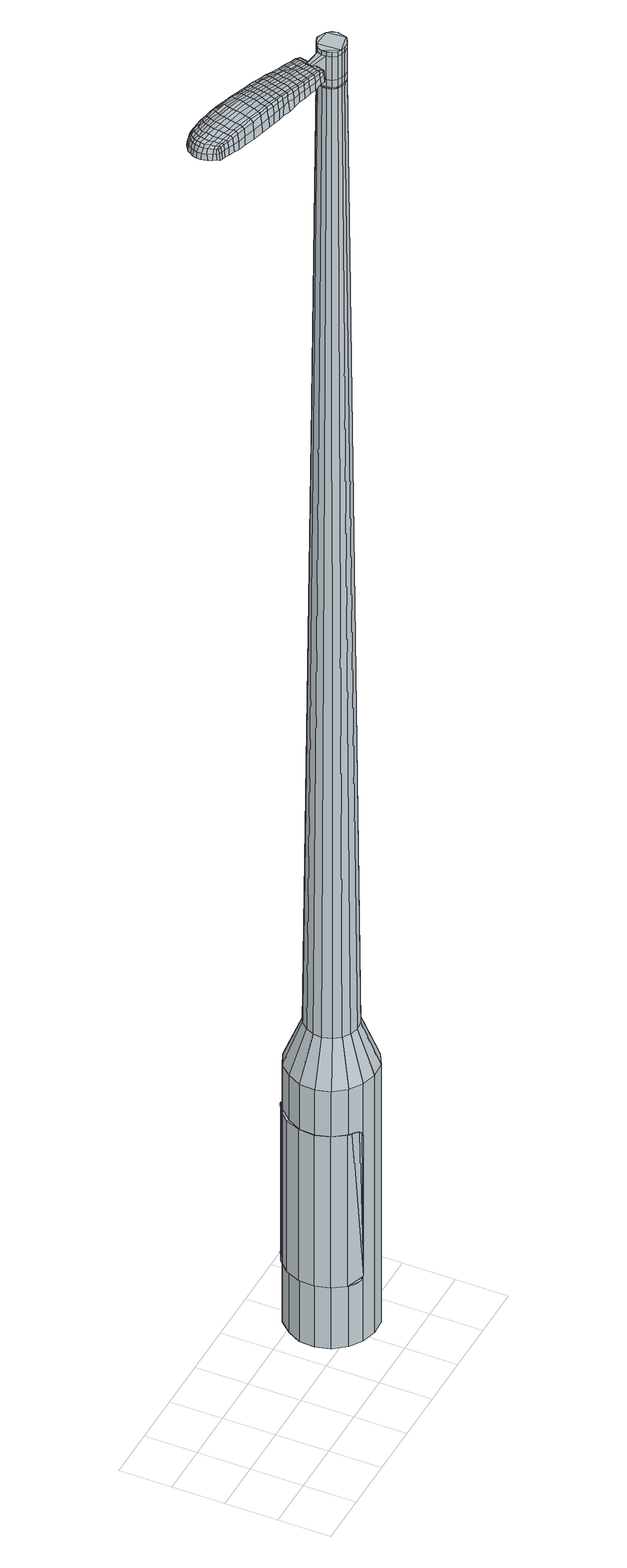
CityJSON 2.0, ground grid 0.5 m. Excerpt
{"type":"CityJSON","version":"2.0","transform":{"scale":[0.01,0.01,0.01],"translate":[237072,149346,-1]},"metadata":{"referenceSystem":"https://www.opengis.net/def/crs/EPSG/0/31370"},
"CityObjects":{
"object1":{"type":"GenericCityObject","attributes":{"cluster":69,"mean_distance_to_centroid":0.184,"new_centroid_x":237074.14,"new_centroid_y":149346.75,"mean_distance_to_camera":7.92,"H1":20.23,"H2":-12.34,"Z_final":111.92,"cluster2":-1,"proj_x":237075.96,"proj_y":149339.73,"id_line":28,"bearing_l":75.47,"distance":7.26,"orientation":"left","G_obj":165.47},"geometry":[{"type":"MultiSurface","lod":"2","boundaries":[[[0,1,2,3]],[[1,4,5,2]],[[4,6,7,5]],[[6,8,9,7]],[[8,10,11,9]],[[10,12,13,11]],[[12,14,15,13]],[[14,16,17,15]],[[16,18,19,17]],[[18,20,21,19]],[[20,22,23,21]],[[22,24,25,23]],[[24,26,27,25]],[[26,28,29,27]],[[28,30,31,29]],[[30,32,33,31]],[[32,34,35,33]],[[34,0,3,35]],[[36,37,38,39]],[[38,40,41,42]],[[41,43,42]],[[42,44,45,46]],[[45,47,46]],[[46,48,49,50]],[[49,51,50]],[[42,46,50,38]],[[50,52,39,38]],[[53,36,39]],[[2,5,7,35]],[[7,9,11,15]],[[11,13,15]],[[15,17,19,23]],[[19,21,23]],[[23,25,27,31]],[[27,29,31]],[[15,23,31,7]],[[31,33,35,7]],[[3,2,35]],[[1,0,54,55]],[[0,34,56,54]],[[34,32,57,56]],[[32,30,58,57]],[[30,28,59,58]],[[28,26,60,59]],[[26,24,61,60]],[[24,22,62,61]],[[22,20,63,62]],[[20,18,64,63]],[[18,16,65,64]],[[16,14,66,65]],[[14,12,67,66]],[[12,10,68,67]],[[10,8,69,68]],[[8,6,70,69]],[[6,4,71,70]],[[4,1,55,71]],[[55,54,72,73]],[[54,56,74,72]],[[56,57,75,74]],[[57,58,76,75]],[[58,59,77,76]],[[59,60,78,77]],[[60,61,79,78]],[[61,62,80,79]],[[62,63,81,80]],[[63,64,82,81]],[[64,65,83,82]],[[65,66,84,83]],[[66,67,85,84]],[[67,68,86,85]],[[68,69,87,86]],[[69,70,88,87]],[[70,71,89,88]],[[71,55,73,89]],[[90,91,92,93]],[[94,95,91,90]],[[96,97,95,94]],[[98,99,97,96]],[[77,100,99,98]],[[78,101,100,77]],[[102,103,101,78]],[[104,105,103,102]],[[106,107,105,104]],[[82,108,107,106]],[[109,110,108,82]],[[111,112,110,109]],[[113,114,112,111]],[[86,115,114,113]],[[116,117,115,86]],[[118,119,117,116]],[[89,120,119,118]],[[93,92,120,89]],[[121,122,123,124]],[[125,121,124,126]],[[127,125,126,128]],[[129,127,128,130]],[[131,129,130,132]],[[133,131,132,134]],[[135,133,134,136]],[[137,135,136,138]],[[139,137,138,140]],[[141,139,140,142]],[[143,141,142,144]],[[145,143,144,146]],[[147,145,146,148]],[[149,147,148,150]],[[151,149,150,152]],[[153,151,152,154]],[[73,72,90,93]],[[72,74,94,90]],[[74,75,96,94]],[[75,76,98,96]],[[76,77,98]],[[79,102,78]],[[79,80,104,102]],[[80,81,106,104]],[[81,82,106]],[[83,109,82]],[[83,84,111,109]],[[84,85,113,111]],[[85,86,113]],[[87,116,86]],[[87,88,118,116]],[[88,89,118]],[[73,93,89]],[[155,156,92,91]],[[156,120,92]],[[157,119,120]],[[157,158,117,119]],[[158,115,117]],[[159,114,115]],[[159,160,112,114]],[[160,161,110,112]],[[161,108,110]],[[162,107,108]],[[162,163,105,107]],[[163,164,103,105]],[[164,101,103]],[[165,99,100]],[[165,166,97,99]],[[166,167,95,97]],[[167,155,91,95]],[[39,52,153,168]],[[156,155,169,154]],[[53,39,168,122]],[[155,167,123,169]],[[36,53,122,121]],[[167,166,124,123]],[[37,36,121,125]],[[166,165,126,124]],[[38,37,125,127]],[[165,100,128,126]],[[40,38,127,129]],[[100,101,130,128]],[[41,40,129,131]],[[101,164,132,130]],[[43,41,131,133]],[[164,163,134,132]],[[42,43,133,135]],[[163,162,136,134]],[[44,42,135,137]],[[162,108,138,136]],[[45,44,137,139]],[[108,161,140,138]],[[47,45,139,141]],[[161,160,142,140]],[[46,47,141,143]],[[160,159,144,142]],[[48,46,143,145]],[[159,115,146,144]],[[49,48,145,147]],[[115,158,148,146]],[[51,49,147,149]],[[158,157,150,148]],[[50,51,149,151]],[[157,120,152,150]],[[52,50,151,153]],[[120,156,154,152]],[[153,154,170,171]],[[154,169,172,170]],[[169,123,173,172]],[[123,122,174,173]],[[122,168,175,174]],[[168,153,171,175]],[[176,177,178,179]],[[180,176,179,181]],[[176,180,182,183]],[[177,176,183,184]],[[185,186,187,188]],[[189,185,188,190]],[[185,189,191,192]],[[186,185,192,193]],[[194,195,196,197]],[[198,194,197,199]],[[194,198,200,201]],[[195,194,201,202]],[[203,204,205,206]],[[207,203,206,208]],[[203,207,209,210]],[[204,203,210,211]],[[212,213,214,215]],[[216,212,215,217]],[[212,216,218,219]],[[213,212,219,220]],[[221,222,223,224]],[[225,221,224,226]],[[221,225,227,228]],[[222,221,228,229]],[[230,231,232,233]],[[222,230,233,223]],[[230,222,229,234]],[[231,230,234,235]],[[236,237,238,239]],[[231,236,239,232]],[[236,231,235,240]],[[237,236,240,241]],[[242,180,181,243]],[[237,242,243,238]],[[242,237,241,244]],[[180,242,244,182]],[[245,246,247,248]],[[249,245,248,250]],[[245,249,251,252]],[[246,245,252,253]],[[254,255,256,257]],[[246,254,257,247]],[[254,246,253,258]],[[255,254,258,259]],[[260,261,262,263]],[[255,260,263,256]],[[260,255,259,264]],[[261,260,264,265]],[[266,267,268,269]],[[261,266,269,262]],[[266,261,265,270]],[[267,266,270,271]],[[272,177,184,273]],[[267,272,273,268]],[[272,267,271,274]],[[177,272,274,178]],[[275,276,277,278]],[[279,275,278,280]],[[275,279,281,282]],[[276,275,282,283]],[[284,285,286,287]],[[276,284,287,277]],[[284,276,283,288]],[[285,284,288,289]],[[290,291,292,293]],[[285,290,293,286]],[[290,285,289,294]],[[291,290,294,295]],[[296,189,190,297]],[[291,296,297,292]],[[296,291,295,298]],[[189,296,298,191]],[[299,300,301,302]],[[303,299,302,304]],[[299,303,305,306]],[[300,299,306,307]],[[308,309,310,311]],[[300,308,311,301]],[[308,300,307,312]],[[309,308,312,313]],[[314,315,316,317]],[[309,314,317,310]],[[314,309,313,318]],[[315,314,318,319]],[[320,321,322,323]],[[315,320,323,316]],[[320,315,319,324]],[[321,320,324,325]],[[326,186,193,327]],[[321,326,327,322]],[[326,321,325,328]],[[186,326,328,187]],[[329,215,214,330]],[[331,329,330,332]],[[329,331,333,334]],[[215,329,334,217]],[[335,331,332,336]],[[337,335,336,338]],[[335,337,339,340]],[[331,335,340,333]],[[341,337,338,342]],[[343,341,342,344]],[[341,343,345,346]],[[337,341,346,339]],[[347,343,344,348]],[[349,347,348,350]],[[347,349,351,352]],[[343,347,352,345]],[[353,349,350,354]],[[204,353,354,205]],[[353,204,211,355]],[[349,353,355,351]],[[356,357,202,201]],[[358,356,201,200]],[[356,358,359,360]],[[357,356,360,361]],[[362,363,361,360]],[[364,362,360,359]],[[362,364,365,366]],[[363,362,366,367]],[[368,369,367,366]],[[370,368,366,365]],[[368,370,371,372]],[[369,368,372,373]],[[374,375,373,372]],[[376,374,372,371]],[[374,376,209,207]],[[375,374,207,208]],[[377,378,379,380]],[[279,377,380,281]],[[377,279,280,381]],[[378,377,381,382]],[[383,198,199,384]],[[378,383,384,379]],[[383,378,382,385]],[[198,383,385,200]],[[386,387,388,389]],[[225,386,389,227]],[[386,225,226,390]],[[387,386,390,391]],[[392,393,394,395]],[[387,392,395,388]],[[392,387,391,396]],[[393,392,396,397]],[[398,195,202,399]],[[393,398,399,394]],[[398,393,397,400]],[[195,398,400,196]],[[401,402,403,404]],[[183,401,404,184]],[[401,183,182,405]],[[402,401,405,406]],[[407,408,409,410]],[[402,407,410,403]],[[407,402,406,411]],[[408,407,411,412]],[[413,206,205,414]],[[408,413,414,409]],[[413,408,412,415]],[[206,413,415,208]],[[416,417,418,419]],[[188,416,419,190]],[[416,188,187,420]],[[417,416,420,421]],[[422,210,209,423]],[[417,422,423,418]],[[422,417,421,424]],[[210,422,424,211]],[[425,426,427,428]],[[303,425,428,305]],[[425,303,304,429]],[[426,425,429,430]],[[431,216,217,432]],[[426,431,432,427]],[[431,426,430,433]],[[216,431,433,218]],[[434,435,436,437]],[[249,434,437,251]],[[434,249,250,438]],[[435,434,438,439]],[[440,441,442,443]],[[435,440,443,436]],[[440,435,439,444]],[[441,440,444,445]],[[446,213,220,447]],[[441,446,447,442]],[[446,441,445,448]],[[213,446,448,214]],[[449,450,439,438]],[[248,449,438,250]],[[449,248,247,451]],[[450,449,451,452]],[[453,454,445,444]],[[450,453,444,439]],[[453,450,452,455]],[[454,453,455,456]],[[457,330,214,448]],[[454,457,448,445]],[[457,454,456,458]],[[330,457,458,332]],[[459,460,461,462]],[[306,459,462,307]],[[459,306,305,428]],[[460,459,428,427]],[[463,334,333,464]],[[460,463,464,461]],[[463,460,427,432]],[[334,463,432,217]],[[465,466,452,451]],[[257,465,451,247]],[[465,257,256,467]],[[466,465,467,468]],[[469,470,456,455]],[[466,469,455,452]],[[469,466,468,471]],[[470,469,471,472]],[[473,336,332,458]],[[470,473,458,456]],[[473,470,472,474]],[[336,473,474,338]],[[475,476,477,478]],[[312,475,478,313]],[[475,312,307,462]],[[476,475,462,461]],[[479,340,339,480]],[[476,479,480,477]],[[479,476,461,464]],[[340,479,464,333]],[[481,482,468,467]],[[263,481,467,256]],[[481,263,262,483]],[[482,481,483,484]],[[485,486,472,471]],[[482,485,471,468]],[[485,482,484,487]],[[486,485,487,488]],[[489,342,338,474]],[[486,489,474,472]],[[489,486,488,490]],[[342,489,490,344]],[[491,492,493,494]],[[318,491,494,319]],[[491,318,313,478]],[[492,491,478,477]],[[495,346,345,496]],[[492,495,496,493]],[[495,492,477,480]],[[346,495,480,339]],[[497,498,484,483]],[[269,497,483,262]],[[497,269,268,499]],[[498,497,499,500]],[[501,502,488,487]],[[498,501,487,484]],[[501,498,500,503]],[[502,501,503,504]],[[505,348,344,490]],[[502,505,490,488]],[[505,502,504,506]],[[348,505,506,350]],[[507,508,509,510]],[[324,507,510,325]],[[507,324,319,494]],[[508,507,494,493]],[[511,352,351,512]],[[508,511,512,509]],[[511,508,493,496]],[[352,511,496,345]],[[513,514,500,499]],[[273,513,499,268]],[[513,273,184,404]],[[514,513,404,403]],[[515,516,504,503]],[[514,515,503,500]],[[515,514,403,410]],[[516,515,410,409]],[[517,354,350,506]],[[516,517,506,504]],[[517,516,409,414]],[[354,517,414,205]],[[518,519,421,420]],[[328,518,420,187]],[[518,328,325,510]],[[519,518,510,509]],[[520,355,211,424]],[[519,520,424,421]],[[520,519,509,512]],[[355,520,512,351]],[[521,522,382,381]],[[278,521,381,280]],[[521,278,277,523]],[[522,521,523,524]],[[525,358,200,385]],[[522,525,385,382]],[[525,522,524,526]],[[358,525,526,359]],[[527,528,529,530]],[[228,527,530,229]],[[527,228,227,389]],[[528,527,389,388]],[[531,532,533,534]],[[528,531,534,529]],[[531,528,388,395]],[[532,531,395,394]],[[535,357,361,536]],[[532,535,536,533]],[[535,532,394,399]],[[357,535,399,202]],[[537,538,524,523]],[[287,537,523,277]],[[537,287,286,539]],[[538,537,539,540]],[[541,364,359,526]],[[538,541,526,524]],[[541,538,540,542]],[[364,541,542,365]],[[543,544,545,546]],[[234,543,546,235]],[[543,234,229,530]],[[544,543,530,529]],[[547,548,549,550]],[[544,547,550,545]],[[547,544,529,534]],[[548,547,534,533]],[[551,363,367,552]],[[548,551,552,549]],[[551,548,533,536]],[[363,551,536,361]],[[553,554,540,539]],[[293,553,539,286]],[[553,293,292,555]],[[554,553,555,556]],[[557,370,365,542]],[[554,557,542,540]],[[557,554,556,558]],[[370,557,558,371]],[[559,560,561,562]],[[240,559,562,241]],[[559,240,235,546]],[[560,559,546,545]],[[563,564,565,566]],[[560,563,566,561]],[[563,560,545,550]],[[564,563,550,549]],[[567,369,373,568]],[[564,567,568,565]],[[567,564,549,552]],[[369,567,552,367]],[[569,570,556,555]],[[297,569,555,292]],[[569,297,190,419]],[[570,569,419,418]],[[571,376,371,558]],[[570,571,558,556]],[[571,570,418,423]],[[376,571,423,209]],[[572,573,406,405]],[[244,572,405,182]],[[572,244,241,562]],[[573,572,562,561]],[[574,575,412,411]],[[573,574,411,406]],[[574,573,561,566]],[[575,574,566,565]],[[576,375,208,415]],[[575,576,415,412]],[[576,575,565,568]],[[375,576,568,373]],[[577,578,579,580]],[[580,579,581,582]],[[583,581,579,584]],[[584,579,578,585]],[[586,587,588,589]],[[589,588,590,591]],[[592,590,588,593]],[[593,588,587,594]],[[595,596,597,598]],[[598,597,599,600]],[[601,599,597,602]],[[602,597,596,603]],[[604,605,606,607]],[[607,606,608,609]],[[610,608,606,611]],[[611,606,605,612]],[[613,614,615,616]],[[616,615,617,618]],[[619,617,615,620]],[[620,615,614,621]],[[622,623,624,625]],[[625,624,626,627]],[[628,626,624,629]],[[629,624,623,630]],[[631,632,633,634]],[[634,633,623,622]],[[630,623,633,635]],[[635,633,632,636]],[[637,638,639,640]],[[640,639,632,631]],[[636,632,639,641]],[[641,639,638,642]],[[582,581,643,644]],[[644,643,638,637]],[[642,638,643,645]],[[645,643,581,583]],[[646,647,648,649]],[[649,648,650,651]],[[652,650,648,653]],[[653,648,647,654]],[[655,656,657,658]],[[658,657,647,646]],[[654,647,657,659]],[[659,657,656,660]],[[661,662,663,664]],[[664,663,656,655]],[[660,656,663,665]],[[665,663,662,666]],[[667,668,669,670]],[[670,669,662,661]],[[666,662,669,671]],[[671,669,668,672]],[[585,578,673,674]],[[674,673,668,667]],[[672,668,673,675]],[[675,673,578,577]],[[676,677,678,679]],[[679,678,680,681]],[[682,680,678,683]],[[683,678,677,684]],[[685,686,687,688]],[[688,687,677,676]],[[684,677,687,689]],[[689,687,686,690]],[[691,692,693,694]],[[694,693,686,685]],[[690,686,693,695]],[[695,693,692,696]],[[591,590,697,698]],[[698,697,692,691]],[[696,692,697,699]],[[699,697,590,592]],[[700,701,702,703]],[[703,702,704,705]],[[706,704,702,707]],[[707,702,701,708]],[[709,710,711,712]],[[712,711,701,700]],[[708,701,711,713]],[[713,711,710,714]],[[715,716,717,718]],[[718,717,710,709]],[[714,710,717,719]],[[719,717,716,720]],[[721,722,723,724]],[[724,723,716,715]],[[720,716,723,725]],[[725,723,722,726]],[[594,587,727,728]],[[728,727,722,721]],[[726,722,727,729]],[[729,727,587,586]],[[613,616,730,731]],[[731,730,732,733]],[[734,732,730,735]],[[735,730,616,618]],[[733,732,736,737]],[[737,736,738,739]],[[740,738,736,741]],[[741,736,732,734]],[[739,738,742,743]],[[743,742,744,745]],[[746,744,742,747]],[[747,742,738,740]],[[745,744,748,749]],[[749,748,750,751]],[[752,750,748,753]],[[753,748,744,746]],[[751,750,754,755]],[[755,754,605,604]],[[612,605,754,756]],[[756,754,750,752]],[[603,757,758,602]],[[602,758,759,601]],[[760,759,758,761]],[[761,758,757,762]],[[762,763,764,761]],[[761,764,765,760]],[[766,765,764,767]],[[767,764,763,768]],[[768,769,770,767]],[[767,770,771,766]],[[772,771,770,773]],[[773,770,769,774]],[[774,775,776,773]],[[773,776,777,772]],[[610,777,776,608]],[[608,776,775,609]],[[778,779,780,781]],[[781,780,680,682]],[[681,680,780,782]],[[782,780,779,783]],[[600,599,784,785]],[[785,784,779,778]],[[783,779,784,786]],[[786,784,599,601]],[[787,788,789,790]],[[790,789,626,628]],[[627,626,789,791]],[[791,789,788,792]],[[793,794,795,796]],[[796,795,788,787]],[[792,788,795,797]],[[797,795,794,798]],[[603,596,799,800]],[[800,799,794,793]],[[798,794,799,801]],[[801,799,596,595]],[[802,803,804,805]],[[805,804,584,585]],[[583,584,804,806]],[[806,804,803,807]],[[808,809,810,811]],[[811,810,803,802]],[[807,803,810,812]],[[812,810,809,813]],[[604,607,814,815]],[[815,814,809,808]],[[813,809,814,816]],[[816,814,607,609]],[[817,818,819,820]],[[820,819,589,591]],[[586,589,819,821]],[[821,819,818,822]],[[610,611,823,824]],[[824,823,818,817]],[[822,818,823,825]],[[825,823,611,612]],[[826,827,828,829]],[[829,828,704,706]],[[705,704,828,830]],[[830,828,827,831]],[[618,617,832,833]],[[833,832,827,826]],[[831,827,832,834]],[[834,832,617,619]],[[835,836,650,837]],[[837,650,652]],[[651,650,838]],[[838,650,836,839]],[[840,841,842,843]],[[843,842,836,835]],[[839,836,842,844]],[[844,842,841,845]],[[621,614,846,847]],[[847,846,841,840]],[[845,841,846,848]],[[848,846,614,613]],[[839,849,850,838]],[[838,850,649,651]],[[646,649,850,851]],[[851,850,849,852]],[[845,853,854,844]],[[844,854,849,839]],[[852,849,854,855]],[[855,854,853,856]],[[613,731,857,848]],[[848,857,853,845]],[[856,853,857,858]],[[858,857,731,733]],[[859,860,861,862]],[[862,861,707,708]],[[706,707,861,829]],[[829,861,860,826]],[[734,735,863,864]],[[864,863,860,859]],[[826,860,863,833]],[[833,863,735,618]],[[852,865,866,851]],[[851,866,658,646]],[[655,658,866,867]],[[867,866,865,868]],[[856,869,870,855]],[[855,870,865,852]],[[868,865,870,871]],[[871,870,869,872]],[[733,737,873,858]],[[858,873,869,856]],[[872,869,873,874]],[[874,873,737,739]],[[875,876,877,878]],[[878,877,713,714]],[[708,713,877,862]],[[862,877,876,859]],[[740,741,879,880]],[[880,879,876,875]],[[859,876,879,864]],[[864,879,741,734]],[[868,881,867]],[[867,881,664,655]],[[661,664,881,882]],[[882,881,883]],[[872,884,885,871]],[[871,885,881,868]],[[883,881,885,886]],[[886,885,884,887]],[[739,743,888,874]],[[874,888,884,872]],[[887,884,888,889]],[[889,888,743,745]],[[890,891,892,893]],[[893,892,719,720]],[[714,719,892,878]],[[878,892,891,875]],[[746,747,894,895]],[[895,894,891,890]],[[875,891,894,880]],[[880,894,747,740]],[[883,896,897,882]],[[882,897,670,661]],[[667,670,897,898]],[[898,897,896,899]],[[887,900,901,886]],[[886,901,896,883]],[[899,896,901,902]],[[902,901,900,903]],[[745,749,904,889]],[[889,904,900,887]],[[903,900,904,905]],[[905,904,749,751]],[[906,907,908,909]],[[909,908,725,726]],[[720,725,908,893]],[[893,908,907,890]],[[752,753,910,911]],[[911,910,907,906]],[[890,907,910,895]],[[895,910,753,746]],[[899,912,913,898]],[[898,913,674,667]],[[585,674,913,805]],[[805,913,912,802]],[[903,914,915,902]],[[902,915,912,899]],[[802,912,915,811]],[[811,915,914,808]],[[751,755,916,905]],[[905,916,914,903]],[[808,914,916,815]],[[815,916,755,604]],[[822,917,918,821]],[[821,918,729,586]],[[726,729,918,909]],[[909,918,917,906]],[[612,756,919,825]],[[825,919,917,822]],[[906,917,919,911]],[[911,919,756,752]],[[783,920,921,782]],[[782,921,679,681]],[[676,679,921,922]],[[922,921,920,923]],[[601,759,924,786]],[[786,924,920,783]],[[923,920,924,925]],[[925,924,759,760]],[[926,927,928,929]],[[929,928,629,630]],[[628,629,928,790]],[[790,928,927,787]],[[930,931,932,933]],[[933,932,927,926]],[[787,927,932,796]],[[796,932,931,793]],[[762,757,934,935]],[[935,934,931,930]],[[793,931,934,800]],[[800,934,757,603]],[[923,936,937,922]],[[922,937,688,676]],[[685,688,937,938]],[[938,937,936,939]],[[760,765,940,925]],[[925,940,936,923]],[[939,936,940,941]],[[941,940,765,766]],[[942,943,944,945]],[[945,944,635,636]],[[630,635,944,929]],[[929,944,943,926]],[[946,947,948,949]],[[949,948,943,942]],[[926,943,948,933]],[[933,948,947,930]],[[768,763,950,951]],[[951,950,947,946]],[[930,947,950,935]],[[935,950,763,762]],[[939,952,953,938]],[[938,953,694,685]],[[691,694,953,954]],[[954,953,952,955]],[[766,771,956,941]],[[941,956,952,939]],[[955,952,956,957]],[[957,956,771,772]],[[958,959,960,961]],[[961,960,641,642]],[[636,641,960,945]],[[945,960,959,942]],[[962,963,964,965]],[[965,964,959,958]],[[942,959,964,949]],[[949,964,963,946]],[[774,769,966,967]],[[967,966,963,962]],[[946,963,966,951]],[[951,966,769,768]],[[955,968,969,954]],[[954,969,698,691]],[[591,698,969,820]],[[820,969,968,817]],[[772,777,970,957]],[[957,970,968,955]],[[817,968,970,824]],[[824,970,777,610]],[[807,971,972,806]],[[806,972,645,583]],[[642,645,972,961]],[[961,972,971,958]],[[813,973,974,812]],[[812,974,971,807]],[[958,971,974,965]],[[965,974,973,962]],[[609,775,975,816]],[[816,975,973,813]],[[962,973,975,967]],[[967,975,775,774]],[[577,580,179,178]],[[580,582,181,179]],[[592,593,192,191]],[[593,594,193,192]],[[595,598,197,196]],[[598,600,199,197]],[[619,620,219,218]],[[620,621,220,219]],[[622,625,224,223]],[[625,627,226,224]],[[631,634,233,232]],[[634,622,223,233]],[[637,640,239,238]],[[640,631,232,239]],[[582,644,243,181]],[[644,637,238,243]],[[652,653,252,251]],[[653,654,253,252]],[[654,659,258,253]],[[659,660,259,258]],[[660,665,264,259]],[[665,666,265,264]],[[666,671,270,265]],[[671,672,271,270]],[[672,675,274,271]],[[675,577,178,274]],[[682,683,282,281]],[[683,684,283,282]],[[684,689,288,283]],[[689,690,289,288]],[[690,695,294,289]],[[695,696,295,294]],[[696,699,298,295]],[[699,592,191,298]],[[700,703,302,301]],[[703,705,304,302]],[[709,712,311,310]],[[712,700,301,311]],[[715,718,317,316]],[[718,709,310,317]],[[721,724,323,322]],[[724,715,316,323]],[[594,728,327,193]],[[728,721,322,327]],[[778,781,380,379]],[[781,682,281,380]],[[600,785,384,199]],[[785,778,379,384]],[[627,791,390,226]],[[791,792,391,390]],[[792,797,396,391]],[[797,798,397,396]],[[798,801,400,397]],[[801,595,196,400]],[[705,830,429,304]],[[830,831,430,429]],[[831,834,433,430]],[[834,619,218,433]],[[835,837,437,436]],[[837,652,251,437]],[[840,843,443,442]],[[843,835,436,443]],[[621,847,447,220]],[[847,840,442,447]],[[976,977,978,979]],[[980,981,979,978]],[[982,983,984,985]],[[986,987,988,989]],[[977,990,991,978]],[[992,980,978,991]],[[993,982,985,994]],[[995,996,987,986]],[[990,997,998,991]],[[998,999,992,991]],[[1000,993,994,1001]],[[1002,996,995,1003]],[[997,1004,1005,998]],[[1005,1006,999,998]],[[1007,1000,1001,1008]],[[1009,1002,1003,1010]],[[1011,1012,1013,1014]],[[1015,1016,1012,1011]],[[1015,1017,1018,1016]],[[1017,1019,1020,1018]],[[1021,1022,1023,1024]],[[1025,1026,1022,1021]],[[1027,1028,1026,1025]],[[1029,1030,1028,1027]],[[1024,1013,1012,1021]],[[1021,1012,1016,1025]],[[1016,1018,1027,1025]],[[1018,1020,1029,1027]],[[985,984,981,980]],[[994,985,980,992]],[[999,1001,994,992]],[[1006,1008,1001,999]],[[986,989,983,982]],[[995,986,982,993]],[[1003,995,993,1000]],[[1010,1003,1000,1007]],[[987,1011,1014,988]],[[996,1015,1011,987]],[[1017,1015,996,1002]],[[1019,1017,1002,1009]],[[1031,1032,1033,1034]],[[1033,1035,1036,1037]],[[1033,1037,1038,1039]],[[1033,1039,1034]],[[1040,1031,1034,1041]],[[1042,1041,1034,1043]],[[1044,1043,1034]],[[1045,1033,1032,1046]],[[1047,1045,1046,1048]],[[1049,1047,1048,1050]],[[1051,1049,1050,1052]],[[1053,1051,1052,1054]],[[1054,1055,1056,1057]],[[1054,1057,1058,1059]],[[1054,1059,1060,1061]],[[1060,1062,1063,1064]],[[1060,1064,1065,1066]],[[1060,1066,1061]],[[1054,1061,1053]],[[1067,1068,1032,1031]],[[1069,1070,1035,1033]],[[1071,1072,1044,1034]],[[1068,1073,1046,1032]],[[1074,1069,1033,1045]],[[1073,1075,1048,1046]],[[1076,1074,1045,1047]],[[1075,1077,1050,1048]],[[1078,1076,1047,1049]],[[1077,1079,1052,1050]],[[1080,1078,1049,1051]],[[1079,1081,1054,1052]],[[1082,1080,1051,1053]],[[1081,1083,1055,1054]],[[1084,1085,1062,1060]],[[1086,1082,1053,1061]],[[1056,1055,1083,1087]],[[1057,1056,1087,1088]],[[1058,1057,1088,1089]],[[1059,1058,1089,1090]],[[1060,1059,1090,1084]],[[1091,1067,1031,1040]],[[1092,1091,1040,1041]],[[1093,1092,1041,1042]],[[1094,1093,1042,1043]],[[1072,1094,1043,1044]],[[1036,1035,1070,1095]],[[1063,1062,1085,1096]],[[1037,1036,1095,1097]],[[1038,1037,1097,1098]],[[1039,1038,1098,1099]],[[1034,1039,1099,1071]],[[1064,1063,1096,1100]],[[1065,1064,1100,1101]],[[1066,1065,1101,1102]],[[1061,1066,1102,1086]]]}]}
},
"vertices":[
[170,85,384],[177,98,384],[177,98,96],[170,85,96],[187,109,384],[187,109,96],[200,115,384],[200,115,96],[215,116,384],[215,116,96],[229,113,384],[229,113,96],[241,104,384],[241,104,96],[250,92,384],[250,92,96],[254,78,384],[254,78,96],[252,63,384],[252,63,96],[246,50,384],[246,50,96],[236,40,384],[236,40,96],[223,33,384],[223,33,96],[208,32,384],[208,32,96],[194,36,384],[194,36,96],[182,44,384],[182,44,96],[173,56,384],[173,56,96],[169,70,384],[169,70,96],[199,68,1524],[202,64,1524],[206,62,1524],[198,77,1524],[210,61,1524],[215,61,1524],[223,66,1524],[219,63,1524],[224,71,1524],[225,75,1524],[221,84,1524],[224,80,1524],[217,86,1524],[212,88,1524],[204,85,1524],[208,87,1524],[200,82,1524],[198,73,1524],[187,80,429],[191,88,429],[186,72,429],[189,63,429],[194,56,429],[201,51,429],[209,49,429],[218,50,429],[226,54,429],[232,60,429],[236,68,429],[236,76,429],[234,85,429],[229,92,429],[222,97,429],[213,99,429],[205,98,429],[197,95,429],[198,77,1483],[200,82,1483],[198,73,1483],[199,68,1483],[202,64,1483],[206,62,1483],[210,61,1483],[215,61,1483],[219,63,1483],[223,66,1483],[224,71,1483],[225,75,1483],[224,80,1483],[221,84,1483],[217,86,1483],[212,88,1483],[208,87,1483],[204,85,1483],[199,77,1483],[199,77,1485],[201,81,1485],[201,81,1483],[199,73,1483],[199,73,1485],[200,69,1483],[200,69,1485],[202,65,1483],[202,65,1485],[206,62,1485],[210,61,1485],[215,62,1483],[215,62,1485],[219,64,1483],[219,64,1485],[222,67,1483],[222,67,1485],[224,71,1485],[224,75,1483],[224,75,1485],[223,80,1483],[223,80,1485],[220,83,1483],[220,83,1485],[217,86,1485],[212,87,1483],[212,87,1485],[208,86,1483],[208,86,1485],[204,85,1485],[199,68,1519],[198,73,1519],[198,73,1493],[199,68,1493],[202,64,1519],[202,64,1493],[206,62,1519],[206,62,1493],[210,61,1519],[210,61,1493],[215,61,1519],[215,61,1493],[219,63,1519],[219,63,1493],[223,66,1519],[223,66,1493],[224,71,1519],[224,71,1493],[225,75,1519],[225,75,1493],[224,80,1519],[224,80,1493],[221,84,1519],[221,84,1493],[217,86,1519],[217,86,1493],[212,88,1519],[212,88,1493],[208,87,1519],[208,87,1493],[204,85,1519],[204,85,1493],[200,82,1519],[200,82,1493],[198,77,1485],[200,82,1485],[208,87,1485],[212,88,1485],[221,84,1485],[224,80,1485],[225,75,1485],[223,66,1485],[219,63,1485],[215,61,1485],[202,64,1485],[199,68,1485],[198,73,1485],[198,77,1519],[198,77,1493],[181,85,1513],[181,85,1518],[180,82,1513],[180,79,1513],[180,79,1518],[180,82,1518],[114,120,1519],[120,118,1518],[119,119,1509],[113,121,1510],[105,122,1519],[104,124,1510],[106,120,1526],[114,118,1525],[121,116,1525],[104,82,1519],[111,81,1518],[112,82,1525],[105,84,1525],[95,84,1519],[96,86,1526],[94,83,1510],[102,81,1510],[109,80,1509],[37,118,1519],[38,121,1519],[37,122,1513],[36,118,1513],[37,114,1519],[36,114,1513],[39,113,1524],[39,117,1524],[40,121,1524],[109,99,1530],[116,97,1529],[117,101,1529],[110,102,1530],[100,102,1531],[101,105,1531],[99,98,1530],[108,96,1530],[115,94,1529],[187,79,1512],[188,82,1512],[186,82,1517],[186,80,1517],[186,76,1512],[185,77,1517],[185,76,1506],[186,79,1506],[187,82,1506],[56,133,1519],[59,133,1519],[59,134,1512],[55,135,1512],[53,133,1518],[53,135,1512],[54,132,1522],[56,132,1523],[59,131,1524],[64,132,1519],[69,131,1519],[69,133,1512],[63,134,1512],[64,131,1524],[70,130,1525],[75,130,1519],[83,128,1519],[82,130,1511],[74,132,1511],[76,128,1526],[83,127,1526],[94,125,1519],[93,127,1510],[94,124,1526],[184,97,1513],[177,99,1513],[177,98,1518],[184,96,1517],[189,95,1512],[188,95,1516],[189,96,1506],[183,98,1507],[176,101,1507],[169,102,1514],[162,104,1515],[163,103,1520],[170,100,1519],[169,103,1507],[162,106,1507],[155,106,1515],[148,109,1516],[149,107,1522],[156,105,1521],[155,108,1508],[147,110,1508],[141,111,1517],[134,113,1517],[135,112,1524],[142,109,1523],[140,113,1508],[133,115,1509],[127,115,1518],[128,114,1524],[126,117,1509],[46,99,1519],[49,98,1519],[50,99,1524],[47,100,1523],[44,100,1518],[45,101,1522],[43,99,1512],[45,98,1512],[48,97,1512],[54,96,1519],[59,94,1519],[60,95,1525],[55,97,1524],[52,95,1512],[58,93,1512],[65,92,1519],[73,90,1519],[74,91,1526],[66,93,1526],[63,91,1511],[71,89,1511],[84,87,1519],[85,88,1526],[82,86,1510],[176,68,1513],[169,69,1513],[167,68,1507],[175,67,1507],[182,67,1512],[181,66,1506],[181,68,1516],[177,69,1517],[170,70,1518],[161,71,1514],[154,72,1515],[153,71,1507],[160,70,1507],[162,72,1519],[155,73,1520],[147,74,1515],[139,75,1516],[138,74,1508],[145,73,1508],[148,75,1521],[140,76,1522],[132,77,1517],[125,78,1517],[123,77,1509],[130,75,1508],[133,78,1523],[126,79,1524],[118,79,1518],[116,78,1509],[119,81,1524],[181,81,1519],[181,83,1519],[173,83,1520],[174,85,1520],[173,80,1520],[180,78,1519],[166,85,1522],[167,87,1522],[159,87,1523],[160,89,1523],[158,84,1523],[165,82,1521],[152,88,1524],[152,91,1524],[144,90,1525],[145,93,1525],[144,87,1525],[151,85,1524],[137,92,1526],[138,95,1526],[130,94,1527],[131,97,1527],[129,91,1527],[136,89,1526],[123,96,1528],[124,99,1528],[122,92,1528],[41,117,1527],[42,120,1527],[41,113,1526],[46,111,1527],[46,115,1528],[47,119,1528],[52,114,1529],[53,117,1529],[52,110,1528],[59,108,1530],[59,112,1530],[60,116,1530],[66,110,1531],[67,114,1531],[66,106,1530],[74,104,1531],[75,108,1531],[76,111,1531],[87,105,1531],[88,108,1531],[87,101,1531],[42,102,1518],[40,104,1519],[39,104,1513],[41,101,1513],[44,102,1523],[42,104,1523],[38,109,1519],[37,108,1513],[40,109,1524],[51,133,1518],[48,132,1518],[50,131,1523],[52,132,1523],[51,134,1513],[48,133,1513],[45,130,1519],[42,128,1519],[44,127,1524],[47,129,1523],[45,131,1513],[41,128,1513],[40,125,1519],[41,124,1524],[39,125,1513],[114,116,1528],[113,115,1528],[120,112,1528],[121,114,1527],[106,119,1528],[105,117,1529],[112,112,1529],[111,109,1530],[118,107,1529],[119,110,1528],[104,114,1529],[103,111,1530],[110,106,1530],[118,104,1529],[102,108,1531],[106,85,1528],[106,87,1529],[97,89,1529],[97,87,1528],[113,84,1527],[113,86,1528],[107,91,1529],[98,93,1530],[114,90,1528],[184,68,1512],[184,70,1512],[183,70,1517],[183,68,1517],[183,67,1506],[183,69,1506],[185,73,1512],[184,73,1517],[184,72,1506],[191,93,1512],[190,92,1512],[190,93,1506],[190,95,1506],[189,93,1517],[189,92,1517],[190,90,1512],[189,87,1512],[188,88,1506],[189,90,1506],[188,89,1517],[188,87,1517],[188,84,1512],[188,85,1506],[187,85,1517],[184,95,1519],[184,93,1519],[177,97,1520],[177,95,1520],[183,91,1519],[183,88,1519],[176,93,1520],[175,90,1520],[182,86,1519],[175,88,1520],[178,70,1519],[178,72,1519],[171,73,1520],[170,71,1520],[179,75,1519],[172,76,1520],[170,99,1521],[169,97,1521],[163,101,1522],[162,100,1522],[169,95,1521],[168,92,1521],[162,97,1522],[161,95,1523],[167,90,1522],[160,92,1523],[163,73,1521],[163,75,1521],[156,76,1522],[156,74,1522],[164,78,1521],[157,80,1522],[156,103,1523],[155,102,1523],[149,106,1524],[148,104,1524],[155,99,1523],[154,97,1524],[147,101,1525],[147,99,1525],[153,94,1524],[146,96,1525],[148,76,1523],[149,78,1523],[142,80,1524],[141,78,1524],[150,82,1524],[143,83,1525],[142,108,1525],[141,106,1525],[135,110,1526],[134,108,1526],[140,104,1526],[140,101,1526],[133,106,1527],[133,103,1527],[139,98,1526],[132,100,1527],[134,79,1525],[134,81,1525],[127,83,1526],[127,81,1526],[135,85,1526],[128,86,1527],[128,112,1527],[127,110,1527],[126,108,1527],[125,105,1528],[125,102,1528],[120,82,1527],[120,84,1527],[121,88,1528],[46,101,1525],[44,104,1525],[49,100,1526],[48,102,1526],[43,108,1526],[47,107,1527],[54,131,1525],[52,130,1525],[56,130,1526],[58,131,1525],[49,129,1525],[46,126,1526],[50,125,1527],[53,128,1526],[44,124,1526],[48,122,1527],[54,98,1526],[53,101,1527],[60,97,1527],[59,99,1528],[52,105,1528],[59,103,1529],[63,130,1526],[61,128,1527],[67,127,1528],[69,129,1527],[59,127,1527],[56,124,1528],[63,122,1529],[65,125,1528],[54,121,1528],[61,119,1530],[66,95,1528],[66,97,1529],[74,93,1528],[74,95,1529],[65,101,1529],[74,99,1530],[75,127,1528],[73,126,1528],[82,124,1529],[83,125,1528],[72,123,1529],[70,121,1530],[79,118,1530],[80,121,1530],[68,117,1530],[77,115,1531],[85,90,1529],[86,92,1529],[86,96,1530],[94,122,1528],[93,120,1529],[92,118,1530],[91,115,1530],[89,112,1531],[119,118,1509],[120,116,1518],[113,118,1518],[112,120,1509],[105,120,1519],[104,122,1510],[105,118,1525],[113,116,1525],[120,114,1525],[112,84,1525],[111,83,1518],[104,84,1518],[105,86,1525],[96,86,1519],[97,87,1525],[94,85,1510],[102,83,1509],[109,82,1509],[39,121,1513],[40,121,1519],[39,117,1519],[38,118,1513],[39,114,1519],[38,114,1513],[41,114,1524],[41,117,1524],[41,120,1524],[116,101,1528],[115,98,1528],[108,99,1529],[109,103,1529],[100,102,1529],[101,105,1529],[99,98,1529],[108,96,1529],[115,94,1528],[185,83,1516],[185,82,1512],[185,80,1512],[184,80,1516],[184,77,1512],[183,77,1516],[183,77,1506],[184,80,1506],[185,83,1506],[58,132,1512],[59,131,1519],[56,131,1518],[55,133,1512],[54,131,1518],[53,133,1512],[54,130,1522],[56,130,1523],[59,130,1523],[68,131,1512],[69,129,1519],[64,130,1519],[63,132,1512],[64,129,1524],[69,128,1525],[82,128,1511],[82,126,1519],[75,128,1519],[74,130,1511],[75,126,1525],[83,125,1526],[93,123,1519],[93,125,1510],[94,122,1526],[176,96,1518],[176,98,1513],[183,95,1513],[183,94,1517],[188,93,1512],[187,93,1515],[187,95,1506],[182,97,1506],[175,99,1507],[162,101,1520],[162,102,1514],[169,100,1514],[169,99,1519],[168,101,1507],[161,104,1507],[148,105,1522],[147,107,1516],[155,105,1515],[155,103,1521],[154,106,1508],[147,109,1508],[134,110,1523],[133,111,1517],[140,109,1516],[141,108,1522],[140,111,1508],[133,113,1508],[127,114,1517],[127,112,1524],[126,115,1509],[51,100,1523],[50,99,1519],[47,101,1518],[48,102,1523],[45,102,1518],[46,102,1522],[44,101,1512],[46,100,1512],[49,98,1512],[61,97,1525],[60,96,1519],[55,98,1519],[55,99,1524],[53,97,1512],[58,95,1512],[74,93,1526],[73,92,1519],[66,94,1519],[67,95,1525],[64,93,1511],[72,91,1511],[84,89,1519],[85,90,1526],[83,88,1510],[168,70,1507],[169,71,1513],[176,70,1513],[175,69,1506],[181,69,1512],[180,68,1506],[181,70,1515],[177,71,1517],[170,72,1518],[153,73,1507],[154,74,1514],[162,73,1514],[160,72,1507],[163,74,1519],[155,75,1520],[138,76,1508],[140,77,1516],[147,76,1515],[145,75,1508],[148,77,1521],[141,78,1522],[124,79,1508],[125,80,1517],[132,78,1516],[131,77,1508],[133,80,1522],[126,81,1523],[118,81,1517],[116,80,1509],[119,83,1524],[180,81,1518],[180,84,1518],[173,83,1519],[173,85,1519],[172,80,1519],[179,78,1518],[166,85,1520],[166,87,1520],[158,87,1521],[159,89,1521],[158,84,1521],[165,82,1520],[151,89,1523],[152,91,1523],[144,90,1524],[145,93,1524],[143,87,1524],[150,86,1523],[137,92,1525],[138,95,1525],[130,94,1526],[130,97,1526],[129,91,1526],[136,89,1525],[123,96,1527],[123,99,1527],[122,93,1527],[44,120,1526],[43,117,1526],[43,113,1525],[46,112,1526],[47,115,1526],[48,119,1526],[54,117,1528],[53,114,1528],[52,110,1527],[59,108,1528],[60,112,1529],[61,115,1529],[67,114,1530],[66,110,1530],[66,106,1529],[74,104,1530],[75,108,1530],[76,111,1530],[88,108,1530],[87,105,1530],[87,101,1530],[41,104,1513],[42,105,1518],[44,103,1518],[43,102,1512],[45,103,1523],[44,105,1523],[41,109,1519],[40,109,1513],[42,109,1523],[51,129,1523],[50,130,1518],[52,131,1518],[53,130,1523],[51,132,1512],[49,131,1512],[45,126,1523],[44,126,1519],[47,128,1519],[48,128,1523],[46,129,1513],[43,127,1513],[42,124,1519],[43,123,1524],[41,124,1513],[120,112,1527],[113,114,1527],[113,115,1527],[120,113,1526],[105,117,1527],[105,116,1528],[118,107,1528],[111,109,1528],[112,111,1528],[119,109,1527],[104,114,1528],[102,111,1529],[110,106,1529],[117,104,1528],[101,108,1529],[97,90,1528],[106,88,1527],[106,86,1527],[97,88,1527],[113,85,1526],[113,86,1527],[107,92,1528],[98,94,1528],[114,90,1527],[181,71,1516],[182,70,1512],[182,69,1512],[181,70,1516],[181,68,1506],[181,70,1506],[183,73,1512],[182,74,1516],[182,73,1506],[187,93,1506],[188,92,1512],[188,94,1506],[187,93,1516],[187,92,1516],[186,88,1506],[187,88,1512],[187,90,1512],[187,91,1506],[186,90,1516],[186,87,1516],[186,85,1512],[185,85,1506],[185,85,1516],[183,93,1518],[183,94,1518],[176,96,1519],[176,95,1519],[182,89,1518],[182,91,1518],[175,93,1519],[175,90,1519],[181,86,1518],[174,88,1519],[170,74,1519],[177,72,1518],[177,71,1518],[170,73,1519],[178,75,1518],[171,77,1519],[169,97,1520],[169,98,1520],[162,100,1521],[162,99,1521],[168,92,1520],[168,95,1520],[161,97,1521],[160,95,1521],[167,90,1520],[160,92,1521],[156,77,1521],[163,75,1520],[163,74,1520],[155,76,1521],[164,78,1520],[157,80,1521],[155,102,1522],[148,105,1523],[147,104,1523],[153,97,1522],[154,99,1522],[147,101,1523],[146,99,1524],[153,94,1523],[145,96,1524],[141,80,1523],[148,78,1522],[148,77,1522],[141,79,1523],[149,82,1522],[142,84,1523],[140,106,1524],[141,107,1524],[134,109,1525],[133,108,1525],[139,101,1525],[140,103,1524],[133,105,1525],[132,103,1526],[138,98,1525],[131,100,1526],[127,83,1525],[134,82,1524],[134,80,1524],[127,82,1525],[135,85,1524],[128,87,1525],[127,110,1526],[127,111,1526],[125,105,1527],[126,107,1526],[124,102,1527],[120,85,1526],[120,83,1526],[121,89,1526],[46,104,1524],[47,103,1524],[50,101,1525],[49,103,1525],[44,108,1525],[47,107,1525],[56,128,1525],[53,129,1524],[55,129,1524],[58,129,1525],[51,124,1526],[47,125,1525],[50,127,1524],[54,127,1525],[45,123,1525],[49,122,1526],[54,101,1526],[55,100,1526],[61,98,1526],[60,100,1527],[53,106,1526],[59,104,1527],[67,126,1527],[61,127,1526],[63,128,1526],[69,127,1526],[63,122,1528],[57,123,1527],[59,126,1526],[65,124,1527],[55,120,1527],[62,119,1528],[66,98,1527],[67,96,1527],[74,94,1527],[74,96,1528],[66,102,1528],[74,100,1529],[81,123,1528],[74,125,1527],[75,126,1527],[82,124,1527],[78,118,1529],[70,120,1529],[72,123,1528],[80,120,1528],[69,117,1529],[77,115,1530],[86,93,1528],[86,91,1528],[86,97,1529],[93,120,1528],[94,121,1528],[90,114,1529],[92,117,1529],[89,111,1530],[188,95,1508],[186,88,1508],[155,97,1509],[157,105,1509],[134,103,1510],[136,112,1510],[96,114,1512],[98,123,1512],[116,118,1511],[113,109,1511],[79,118,1513],[65,121,1514],[68,130,1514],[81,128,1513],[184,81,1508],[153,90,1509],[132,95,1510],[94,105,1512],[111,100,1511],[76,109,1513],[63,113,1514],[183,75,1508],[151,82,1509],[130,87,1510],[91,96,1512],[109,91,1511],[61,104,1514],[74,100,1513],[181,68,1508],[149,74,1509],[128,78,1510],[89,87,1512],[106,82,1511],[59,96,1514],[71,91,1513],[52,124,1514],[47,124,1514],[49,131,1514],[54,132,1514],[50,116,1514],[46,117,1514],[48,108,1514],[44,111,1514],[46,100,1514],[42,104,1514],[42,123,1515],[38,120,1515],[39,121,1515],[43,127,1515],[41,119,1515],[38,119,1515],[40,114,1515],[38,118,1515],[39,110,1515],[37,117,1515],[183,41,334],[180,44,334],[180,44,165],[192,35,171],[183,41,165],[186,39,165],[189,37,166],[190,36,167],[191,36,169],[186,39,334],[189,37,333],[190,36,332],[191,36,331],[192,35,328],[172,56,165],[172,56,334],[168,70,165],[168,70,334],[169,85,165],[169,85,334],[175,99,165],[175,99,334],[186,110,165],[186,110,334],[190,112,334],[193,113,334],[195,115,333],[197,115,332],[198,116,331],[199,116,328],[190,112,165],[199,116,171],[198,116,169],[197,115,167],[195,115,166],[193,113,165],[185,44,334],[182,46,334],[182,46,165],[185,44,165],[193,38,171],[193,38,328],[174,57,334],[174,57,165],[171,71,334],[171,71,165],[172,84,334],[172,84,165],[178,97,334],[178,97,165],[187,107,334],[187,107,165],[191,109,334],[200,114,328],[200,114,171],[191,109,165],[194,111,334],[197,112,333],[198,113,332],[200,113,331],[188,41,334],[190,40,333],[192,39,332],[193,38,331],[188,41,165],[200,113,169],[190,40,166],[192,39,167],[193,38,169],[198,113,167],[197,112,166],[194,111,165]
]}
